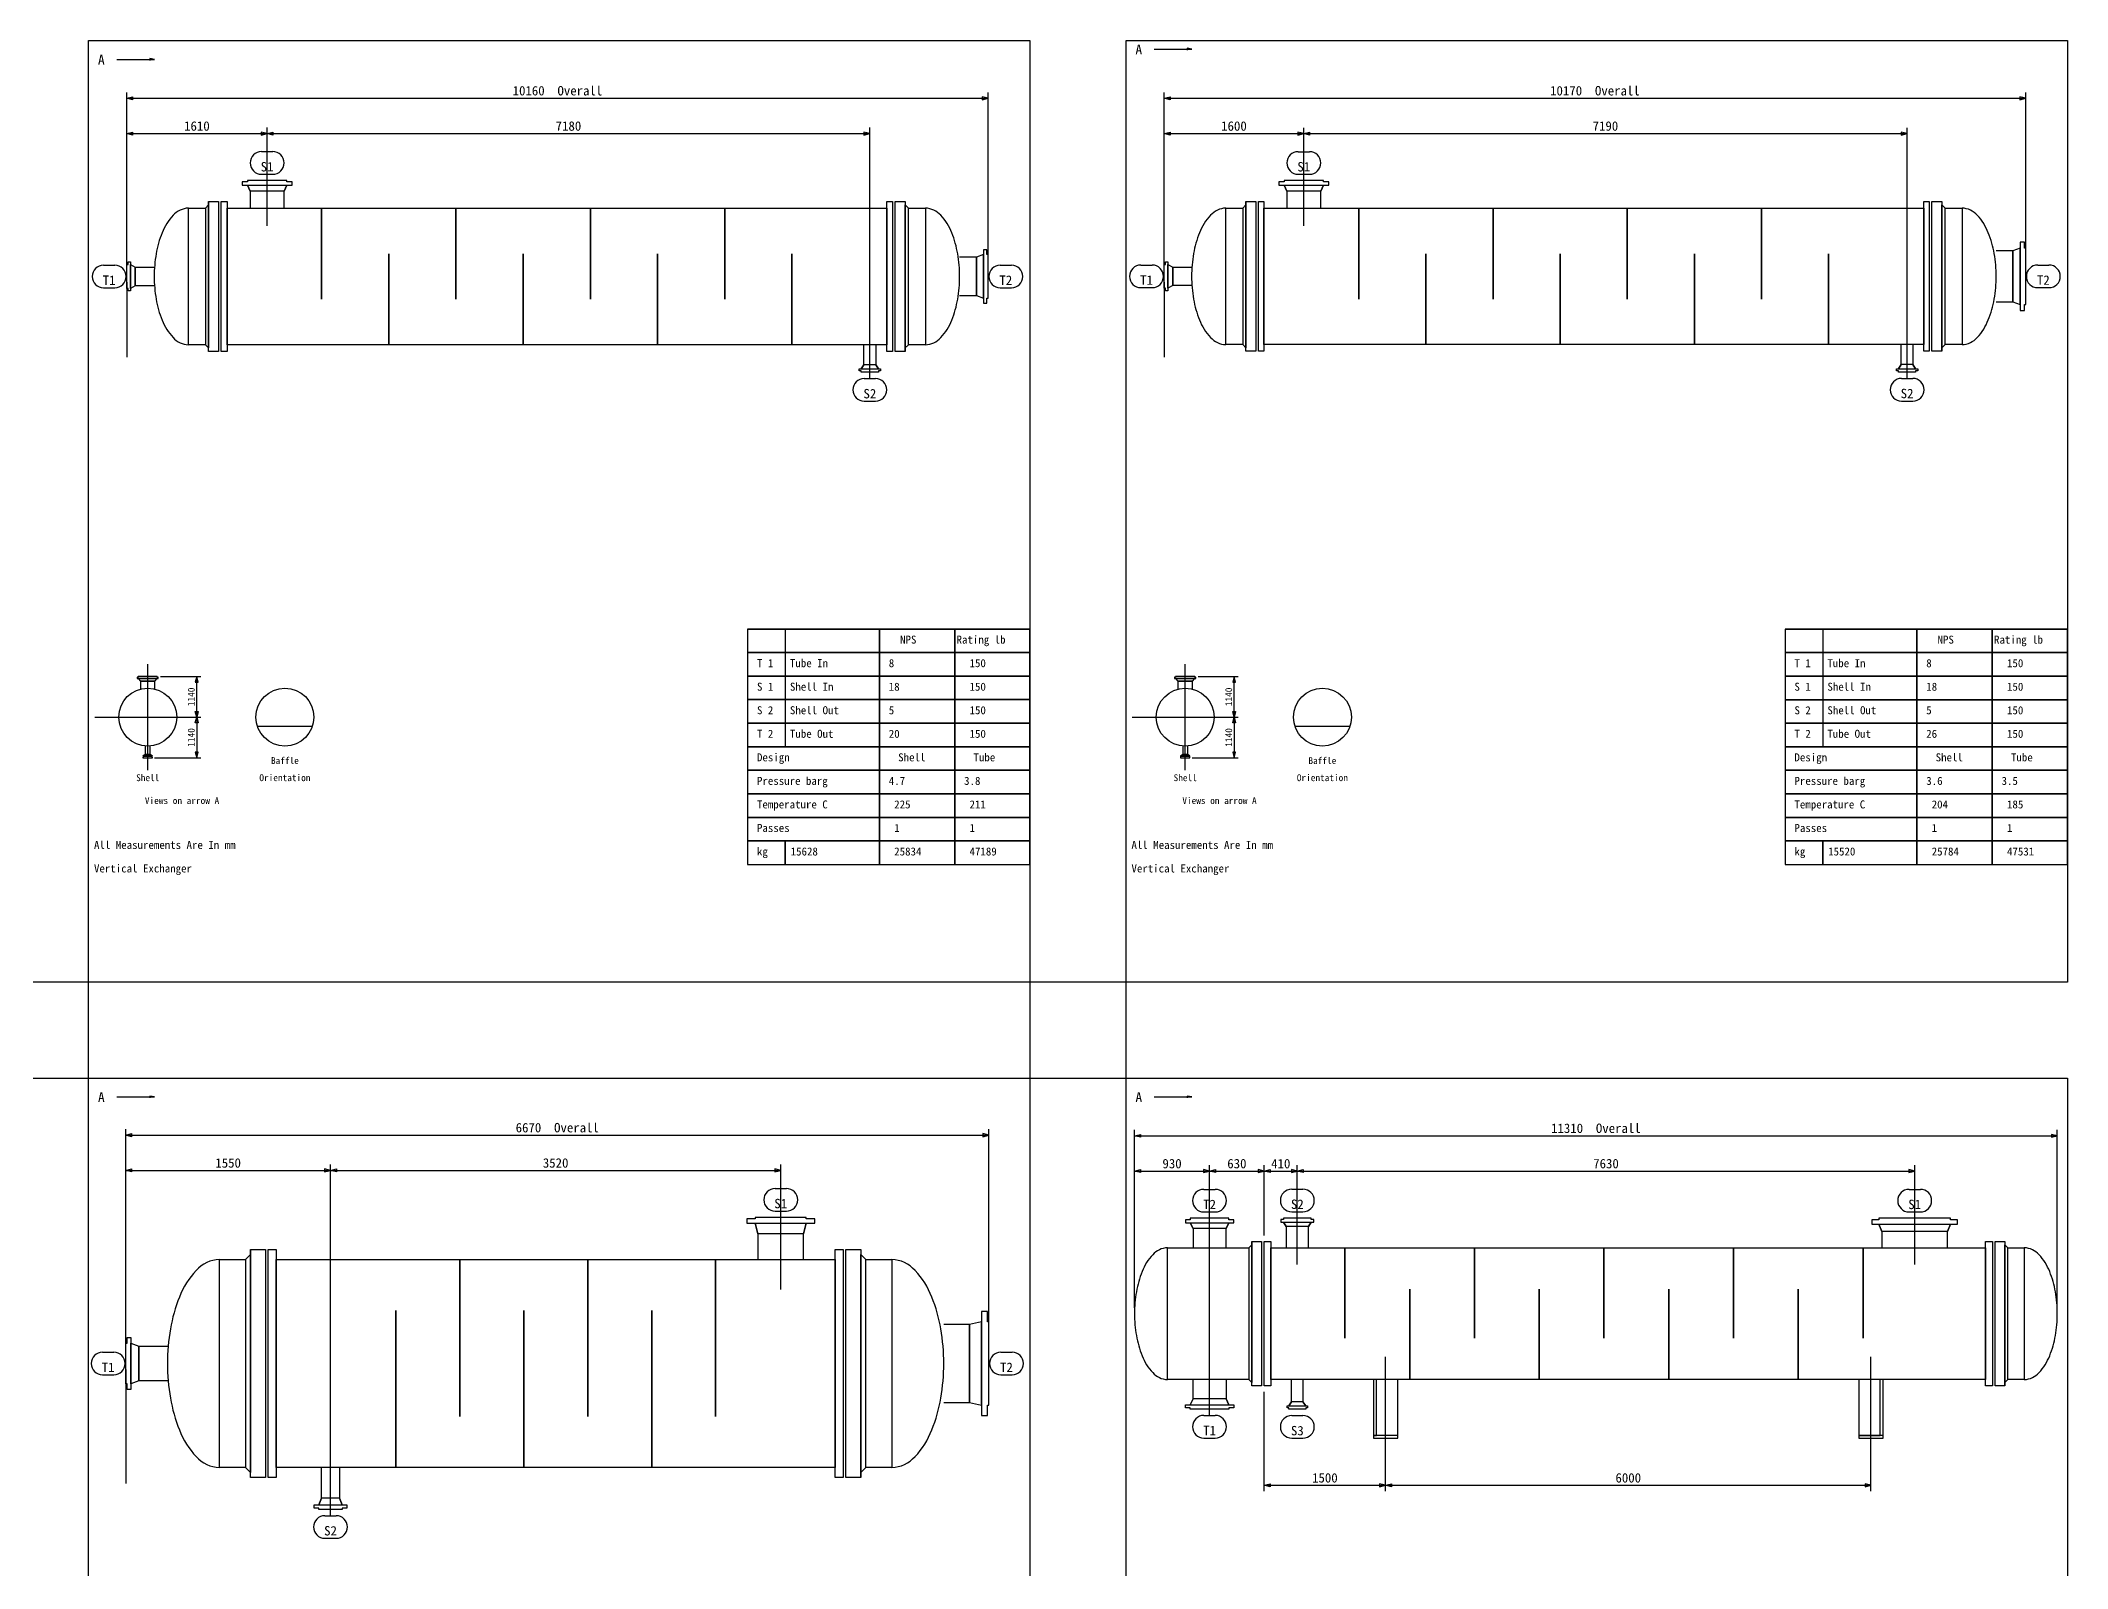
# Model space of a CAD drawing. Header units: millimetres. Extents: x -3006 to 2296, y -71 to 9552.
# Drawn here: x 185 to 2296, y 7961 to 9552 of the extents above; entities that cross this region are included whole.
import ezdxf
from ezdxf.enums import TextEntityAlignment as Align

# ---------------------------------------------------------------- set-up
doc = ezdxf.new("R2010")
doc.units = ezdxf.units.MM
for name, color, linetype in [('1', 7, 'Continuous'), ('11', 7, 'Continuous'), ('12', 7, 'Continuous'), ('2', 7, 'Continuous'), ('7', 7, 'Continuous'), ('8', 7, 'Continuous')]:
    doc.layers.add(name, color=color, linetype=linetype)

msp = doc.modelspace()

# ---------------------------------------------------------------- linework, layer by layer
at = {"color": 1}
for points in [[(135.173, 8471.933), (235.173, 8471.933), (235.173, 8571.933), (135.173, 8571.933)], [(1215.566, 8471.933), (1315.566, 8471.933), (1315.566, 8571.933), (1215.566, 8571.933)]]:
    msp.add_lwpolyline(points, close=True, dxfattribs=at)
at = {"layer": '1'}
for p, q in [((1344.977, 9543.279), (1384.193, 9543.279)), ((264.585, 9532.7), (303.801, 9532.7)), ((274.959, 9312.83), (274.959, 9498.38)), ((1172.02, 9312.83), (1172.02, 9498.38)), ((1355.309, 9312.918), (1355.309, 9498.357)), ((2252.458, 9312.918), (2252.458, 9498.357)), ((274.959, 9390.827), (274.959, 9461.62)), ((421.074, 9359.465), (421.074, 9461.62)), ((1048.815, 9200.804), (1048.815, 9461.62)), ((1355.309, 9390.832), (1355.309, 9461.601)), ((1500.656, 9359.503), (1500.656, 9461.601)), ((2128.949, 9200.999), (2128.949, 9461.601)), ((415.191, 9436.62), (426.956, 9436.62)), ((1494.773, 9436.601), (1506.538, 9436.601)), ((415.191, 9413.091), (426.956, 9413.091)), ((1494.773, 9413.072), (1506.538, 9413.072)), ((250.695, 9318.467), (262.459, 9318.467)), ((1184.52, 9318.467), (1196.285, 9318.467)), ((1331.044, 9318.555), (1342.809, 9318.555)), ((2264.958, 9318.555), (2276.723, 9318.555)), ((250.695, 9294.938), (262.459, 9294.938)), ((274.959, 9300.575), (274.959, 9222.577)), ((1184.52, 9294.938), (1196.285, 9294.938)), ((1331.044, 9295.026), (1342.809, 9295.026)), ((1355.309, 9300.663), (1355.309, 9222.748)), ((2264.958, 9295.026), (2276.723, 9295.026)), ((1042.933, 9200.314), (1054.697, 9200.314)), ((2123.066, 9200.509), (2134.831, 9200.509)), ((1042.933, 9176.785), (1054.697, 9176.785)), ((2123.066, 9176.979), (2134.831, 9176.979)), ((296.798, 8792.669), (296.798, 8902.983)), ((310.238, 8890.098), (351.955, 8890.098)), ((1377.19, 8792.651), (1377.19, 8902.965)), ((1390.63, 8890.08), (1432.347, 8890.08)), ((241.641, 8847.826), (351.955, 8847.826)), ((1322.033, 8847.808), (1432.347, 8847.808)), ((303.884, 8805.554), (351.955, 8805.554)), ((1384.276, 8805.537), (1432.347, 8805.537)), ((264.585, 8452.345), (303.801, 8452.345)), ((1344.977, 8452.355), (1384.193, 8452.355)), ((273.931, 8180.919), (273.931, 8418.659)), ((1172.679, 8180.919), (1172.679, 8418.659)), ((1324.418, 8232.815), (1324.418, 8418.035)), ((2285.335, 8232.815), (2285.335, 8418.035)), ((273.931, 8299.723), (273.931, 8381.906)), ((487.164, 8016.698), (487.164, 8381.906)), ((955.984, 8251.953), (955.984, 8381.906)), ((1402.569, 8121.163), (1402.569, 8381.231)), ((1459.476, 8308.016), (1459.476, 8381.231)), ((1493.957, 8277.778), (1493.957, 8381.231)), ((2136.873, 8277.778), (2136.873, 8381.231)), ((950.101, 8357.039), (961.866, 8357.039)), ((1396.687, 8356.147), (1408.452, 8356.147)), ((1488.074, 8356.315), (1499.839, 8356.315)), ((2130.99, 8356.147), (2142.755, 8356.147)), ((950.101, 8333.51), (961.866, 8333.51)), ((1396.687, 8332.617), (1408.452, 8332.617)), ((1488.074, 8332.786), (1499.839, 8332.786)), ((2130.99, 8332.617), (2142.755, 8332.617)), ((249.666, 8186.557), (261.431, 8186.557)), ((1185.179, 8186.557), (1196.944, 8186.557)), ((1585.85, 8041.794), (1585.85, 8181.724)), ((2091.348, 8041.794), (2091.348, 8181.724)), ((249.666, 8163.027), (261.431, 8163.027)), ((273.931, 8168.664), (273.931, 8049.861)), ((1185.179, 8163.027), (1196.944, 8163.027)), ((1459.476, 8041.794), (1459.476, 8145.359)), ((1396.687, 8120.757), (1408.452, 8120.757)), ((1488.074, 8120.589), (1499.839, 8120.589)), ((1396.687, 8097.228), (1408.452, 8097.228)), ((1488.074, 8097.059), (1499.839, 8097.059)), ((481.282, 8016.341), (493.046, 8016.341)), ((481.282, 7992.811), (493.046, 7992.811))]:
    msp.add_line(p, q, dxfattribs=at)
for points in [[(1384.193, 9543.279), (1379.291, 9544.259), (1379.291, 9542.298)], [(303.801, 9532.7), (298.899, 9533.68), (298.899, 9531.719)], [(274.959, 9492.253), (281.08, 9493.827), (281.08, 9490.679), (274.959, 9492.253), (1172.02, 9492.253), (1165.899, 9493.827), (1165.899, 9490.679), (1172.02, 9492.253)], [(1355.309, 9492.23), (1361.423, 9493.802), (1361.423, 9490.657), (1355.309, 9492.23), (2252.458, 9492.23), (2246.344, 9493.802), (2246.344, 9490.657), (2252.458, 9492.23)], [(274.959, 9455.527), (281.08, 9457.014), (281.08, 9453.954), (274.959, 9455.527), (421.074, 9455.527), (414.953, 9457.014), (414.953, 9453.954), (421.074, 9455.527)], [(421.074, 9455.527), (427.195, 9457.014), (427.195, 9453.954), (421.074, 9455.527), (1048.815, 9455.527), (1042.694, 9457.014), (1042.694, 9453.954), (1048.815, 9455.527)], [(1355.309, 9455.456), (1361.423, 9457.028), (1361.423, 9453.971), (1355.309, 9455.456), (1500.656, 9455.456), (1494.541, 9457.028), (1494.541, 9453.971), (1500.656, 9455.456)], [(1500.656, 9455.456), (1506.77, 9457.028), (1506.77, 9453.971), (1500.656, 9455.456), (2128.949, 9455.456), (2122.834, 9457.028), (2122.834, 9453.971), (2128.949, 9455.456)], [(347.776, 8847.826), (346.294, 8853.753), (349.258, 8853.753), (347.776, 8847.826), (347.776, 8890.06), (346.294, 8884.133), (349.258, 8884.133), (347.776, 8890.06)], [(1428.168, 8847.808), (1426.686, 8853.736), (1429.65, 8853.736), (1428.168, 8847.808), (1428.168, 8890.043), (1426.686, 8884.115), (1429.65, 8884.115), (1428.168, 8890.043)], [(347.776, 8847.826), (349.258, 8841.898), (346.294, 8841.898), (347.776, 8847.826), (347.776, 8805.591), (349.258, 8811.519), (346.294, 8811.519), (347.776, 8805.591)], [(1428.168, 8847.808), (1429.65, 8841.881), (1426.686, 8841.881), (1428.168, 8847.808), (1428.168, 8805.574), (1429.65, 8811.501), (1426.686, 8811.501), (1428.168, 8805.574)], [(303.801, 8452.345), (298.899, 8453.325), (298.899, 8451.365)], [(1384.193, 8452.355), (1379.291, 8453.335), (1379.291, 8451.374)], [(273.931, 8412.531), (280.058, 8414.13), (280.058, 8410.933), (273.931, 8412.531), (1172.679, 8412.531), (1166.553, 8414.13), (1166.553, 8410.933), (1172.679, 8412.531)], [(1324.418, 8411.907), (1330.572, 8413.425), (1330.572, 8410.39), (1324.418, 8411.907), (2285.335, 8411.907), (2279.181, 8413.425), (2279.181, 8410.39), (2285.335, 8411.907)], [(273.931, 8375.772), (280.058, 8377.37), (280.058, 8374.307), (273.931, 8375.772), (487.164, 8375.772), (481.037, 8377.37), (481.037, 8374.307), (487.164, 8375.772)], [(487.164, 8375.772), (493.291, 8377.37), (493.291, 8374.307), (487.164, 8375.772), (955.984, 8375.772), (949.857, 8377.37), (949.857, 8374.307), (955.984, 8375.772)], [(1324.418, 8375.066), (1330.572, 8376.667), (1330.572, 8373.548), (1324.418, 8375.066), (1402.569, 8375.066), (1396.415, 8376.667), (1396.415, 8373.548), (1402.569, 8375.066)], [(1402.569, 8375.066), (1408.723, 8376.667), (1408.723, 8373.548), (1402.569, 8375.066), (1459.476, 8375.066), (1453.321, 8376.667), (1453.321, 8373.548), (1459.476, 8375.066)], [(1459.476, 8375.066), (1465.63, 8376.667), (1465.63, 8373.548), (1459.476, 8375.066), (1493.957, 8375.066), (1487.802, 8376.667), (1487.802, 8373.548), (1493.957, 8375.066)], [(1493.957, 8375.066), (1500.111, 8376.667), (1500.111, 8373.548), (1493.957, 8375.066), (2136.873, 8375.066), (2130.718, 8376.667), (2130.718, 8373.548), (2136.873, 8375.066)], [(1459.476, 8047.959), (1465.63, 8049.476), (1465.63, 8046.357), (1459.476, 8047.959), (1585.85, 8047.959), (1579.696, 8049.476), (1579.696, 8046.357), (1585.85, 8047.959)], [(1585.85, 8047.959), (1592.004, 8049.476), (1592.004, 8046.357), (1585.85, 8047.959), (2091.348, 8047.959), (2085.193, 8049.476), (2085.193, 8046.357), (2091.348, 8047.959)]]:
    msp.add_lwpolyline(points, dxfattribs=at)
for centre, start, end in [((415.191, 9424.855), 90, 270), ((426.956, 9424.855), 270, 90), ((1494.773, 9424.836), 90, 270), ((1506.538, 9424.836), 270, 90), ((250.695, 9306.702), 90, 270), ((262.459, 9306.702), 270, 90), ((1184.52, 9306.702), 90, 270), ((1196.285, 9306.702), 270, 90), ((1331.044, 9306.79), 90, 270), ((1342.809, 9306.79), 270, 90), ((2264.958, 9306.79), 90, 270), ((2276.723, 9306.79), 270, 90), ((1042.933, 9188.549), 90, 270), ((1054.697, 9188.549), 270, 90), ((2123.066, 9188.744), 90, 270), ((2134.831, 9188.744), 270, 90), ((950.101, 8345.274), 90, 270), ((961.866, 8345.274), 270, 90), ((1396.687, 8344.382), 90, 270), ((1408.452, 8344.382), 270, 90), ((1488.074, 8344.551), 90, 270), ((1499.839, 8344.551), 270, 90), ((2130.99, 8344.382), 90, 270), ((2142.755, 8344.382), 270, 90), ((249.666, 8174.792), 90, 270), ((261.431, 8174.792), 270, 90), ((1185.179, 8174.792), 90, 270), ((1196.944, 8174.792), 270, 90), ((1396.687, 8108.993), 90, 270), ((1408.452, 8108.993), 270, 90), ((1488.074, 8108.824), 90, 270), ((1499.839, 8108.824), 270, 90), ((481.282, 8004.576), 90, 270), ((493.046, 8004.576), 270, 90)]:
    msp.add_arc(centre, 11.765, start, end, dxfattribs=at)
at = {"layer": '11'}
for points in [[(235.173, 9552.325), (1215.566, 9552.325), (1215.566, 8571.933), (235.173, 8571.933), (235.173, 9552.325)], [(1315.566, 9552.325), (2295.958, 9552.325), (2295.958, 8571.933), (1315.566, 8571.933), (1315.566, 9552.325)], [(921.448, 8939.562), (1215.566, 8939.562), (921.448, 8939.562), (921.448, 8915.053), (1215.566, 8915.053), (921.448, 8915.053), (921.448, 8890.543), (1215.566, 8890.543), (921.448, 8890.543), (921.448, 8866.033), (1215.566, 8866.033), (921.448, 8866.033), (921.448, 8841.523), (1215.566, 8841.523), (921.448, 8841.523), (921.448, 8817.013), (1215.566, 8817.013), (921.448, 8817.013), (921.448, 8792.504), (1215.566, 8792.504), (921.448, 8792.504), (921.448, 8767.994), (1215.566, 8767.994), (921.448, 8767.994), (921.448, 8743.484), (1215.566, 8743.484), (921.448, 8743.484), (921.448, 8718.974), (1215.566, 8718.974), (921.448, 8718.974), (921.448, 8694.464), (960.664, 8694.464), (960.664, 8718.974), (960.664, 8694.464), (1058.703, 8694.464), (1058.703, 8939.562), (1058.703, 8694.464), (1137.134, 8694.464), (1137.134, 8939.562), (1137.134, 8694.464), (1215.566, 8694.464), (1215.566, 8939.562), (960.664, 8939.562), (960.664, 8817.013)], [(2001.84, 8939.545), (2295.958, 8939.545), (2001.84, 8939.545), (2001.84, 8915.035), (2295.958, 8915.035), (2001.84, 8915.035), (2001.84, 8890.525), (2295.958, 8890.525), (2001.84, 8890.525), (2001.84, 8866.016), (2295.958, 8866.016), (2001.84, 8866.016), (2001.84, 8841.506), (2295.958, 8841.506), (2001.84, 8841.506), (2001.84, 8816.996), (2295.958, 8816.996), (2001.84, 8816.996), (2001.84, 8792.486), (2295.958, 8792.486), (2001.84, 8792.486), (2001.84, 8767.976), (2295.958, 8767.976), (2001.84, 8767.976), (2001.84, 8743.467), (2295.958, 8743.467), (2001.84, 8743.467), (2001.84, 8718.957), (2295.958, 8718.957), (2001.84, 8718.957), (2001.84, 8694.447), (2041.056, 8694.447), (2041.056, 8718.957), (2041.056, 8694.447), (2139.095, 8694.447), (2139.095, 8939.545), (2139.095, 8694.447), (2217.526, 8694.447), (2217.526, 8939.545), (2217.526, 8694.447), (2295.958, 8694.447), (2295.958, 8939.545), (2041.056, 8939.545), (2041.056, 8816.996)], [(235.173, 8471.933), (1215.566, 8471.933), (1215.566, 7491.541), (235.173, 7491.541), (235.173, 8471.933)], [(1315.566, 8471.933), (2295.958, 8471.933), (2295.958, 7491.541), (1315.566, 7491.541), (1315.566, 8471.933)]]:
    msp.add_lwpolyline(points, dxfattribs=at)
at = {"layer": '2'}
for p, q in [((339.141, 9377.88), (339.141, 9377.88)), ((1106.701, 9377.88), (1106.701, 9377.88)), ((1419.422, 9377.891), (1419.422, 9377.891)), ((2186.161, 9377.891), (2186.161, 9377.891)), ((339.141, 9235.525), (339.141, 9235.525)), ((1106.701, 9235.525), (1106.701, 9235.525)), ((1419.422, 9235.689), (1419.422, 9235.689)), ((2186.161, 9235.689), (2186.161, 9235.689)), ((411.575, 8838.341), (467.735, 8838.341)), ((1491.967, 8838.324), (1548.127, 8838.324)), ((371.557, 8283.206), (371.557, 8283.206)), ((1071.59, 8283.206), (1071.59, 8283.206)), ((1358.73, 8295.312), (1358.73, 8295.312)), ((2251.023, 8295.312), (2251.023, 8295.312)), ((1358.73, 8158.062), (1358.73, 8158.062)), ((2251.023, 8158.062), (2251.023, 8158.062)), ((371.557, 8066.377), (371.557, 8066.377)), ((1071.59, 8066.377), (1071.59, 8066.377))]:
    msp.add_line(p, q, dxfattribs=at)
for points in [[(438.824, 9377.88), (438.824, 9395.368), (441.622, 9401.839), (447.131, 9401.839), (447.131, 9405.074), (441.622, 9405.074), (441.622, 9406.473), (400.525, 9406.473), (400.525, 9405.074), (395.016, 9405.074), (395.016, 9401.839), (400.525, 9401.839), (441.622, 9401.839), (438.824, 9395.368), (403.323, 9395.368), (400.525, 9401.839), (403.323, 9395.368), (403.323, 9377.88)], [(1518.387, 9377.891), (1518.387, 9395.361), (1521.182, 9401.825), (1526.685, 9401.825), (1526.685, 9405.057), (1521.182, 9405.057), (1521.182, 9406.454), (1480.129, 9406.454), (1480.129, 9405.057), (1474.626, 9405.057), (1474.626, 9401.825), (1480.129, 9401.825), (1521.182, 9401.825), (1518.387, 9395.361), (1482.924, 9395.361), (1480.129, 9401.825), (1482.924, 9395.361), (1482.924, 9377.891)], [(339.141, 9377.88), (356.892, 9377.88), (356.892, 9235.525), (339.141, 9235.525), (339.141, 9377.88)], [(356.892, 9377.88), (360.215, 9381.202), (360.215, 9384.7), (370.62, 9384.7), (370.62, 9228.705), (360.215, 9228.705), (360.215, 9384.7), (360.215, 9232.202), (356.892, 9235.525)], [(373.418, 9384.7), (379.452, 9384.7), (379.452, 9228.705), (373.418, 9228.705), (373.418, 9384.7)], [(379.452, 9377.88), (1066.391, 9377.88), (1066.391, 9235.525), (379.452, 9235.525), (379.452, 9377.88)], [(1066.391, 9384.7), (1072.424, 9384.7), (1072.424, 9228.705), (1066.391, 9228.705), (1066.391, 9384.7)], [(1088.951, 9235.525), (1085.628, 9232.202), (1085.628, 9228.705), (1075.222, 9228.705), (1075.222, 9384.7), (1085.628, 9384.7), (1085.628, 9228.705), (1085.628, 9381.202), (1088.951, 9377.88)], [(1088.951, 9377.88), (1106.701, 9377.88), (1106.701, 9235.525), (1088.951, 9235.525), (1088.951, 9377.88)], [(1419.422, 9377.891), (1437.154, 9377.891), (1437.154, 9235.689), (1419.422, 9235.689), (1419.422, 9377.891)], [(1437.154, 9377.891), (1440.473, 9381.211), (1440.473, 9384.704), (1450.867, 9384.704), (1450.867, 9228.876), (1440.473, 9228.876), (1440.473, 9384.704), (1440.473, 9232.37), (1437.154, 9235.689)], [(1453.662, 9384.704), (1459.078, 9384.704), (1459.078, 9228.876), (1453.662, 9228.876), (1453.662, 9384.704)], [(1459.078, 9377.891), (2146.506, 9377.891), (2146.506, 9235.689), (1459.078, 9235.689), (1459.078, 9377.891)], [(2146.506, 9384.704), (2151.921, 9384.704), (2151.921, 9228.876), (2146.506, 9228.876), (2146.506, 9384.704)], [(2168.43, 9235.689), (2165.111, 9232.37), (2165.111, 9228.876), (2154.716, 9228.876), (2154.716, 9384.704), (2165.111, 9384.704), (2165.111, 9228.876), (2165.111, 9381.211), (2168.43, 9377.891)], [(2168.43, 9377.891), (2186.161, 9377.891), (2186.161, 9235.689), (2168.43, 9235.689), (2168.43, 9377.891)], [(1142.29, 9286.766), (1159.778, 9286.766), (1167.123, 9283.968), (1167.123, 9278.896), (1170.621, 9278.896), (1170.621, 9283.968), (1172.02, 9283.968), (1172.02, 9329.437), (1170.621, 9329.437), (1170.621, 9334.509), (1167.123, 9334.509), (1167.123, 9329.437), (1167.123, 9283.968), (1167.123, 9329.437), (1159.778, 9326.639), (1159.778, 9286.766), (1159.778, 9326.639), (1142.29, 9326.639)], [(2221.712, 9280.149), (2239.182, 9280.149), (2246.868, 9277.354), (2246.868, 9271.327), (2251.061, 9271.327), (2251.061, 9277.354), (2252.458, 9277.354), (2252.458, 9336.226), (2251.061, 9336.226), (2251.061, 9342.253), (2246.868, 9342.253), (2246.868, 9336.226), (2246.868, 9277.354), (2246.868, 9336.226), (2239.182, 9333.431), (2239.182, 9280.149), (2239.182, 9333.431), (2221.712, 9333.431)], [(303.553, 9297.084), (283.878, 9297.084), (278.894, 9294.286), (278.894, 9291.662), (276.358, 9291.662), (276.358, 9294.286), (274.959, 9294.286), (274.959, 9319.119), (276.358, 9319.119), (276.358, 9321.742), (278.894, 9321.742), (278.894, 9319.119), (278.894, 9294.286), (278.894, 9319.119), (283.878, 9316.321), (283.878, 9297.084), (283.878, 9316.321), (303.553, 9316.321)], [(1383.872, 9297.182), (1364.218, 9297.182), (1359.239, 9294.387), (1359.239, 9291.766), (1356.706, 9291.766), (1356.706, 9294.387), (1355.309, 9294.387), (1355.309, 9319.194), (1356.706, 9319.194), (1356.706, 9321.814), (1359.239, 9321.814), (1359.239, 9319.194), (1359.239, 9294.387), (1359.239, 9319.194), (1364.218, 9316.398), (1364.218, 9297.182), (1364.218, 9316.398), (1383.872, 9316.398)], [(1054.936, 9235.525), (1054.936, 9214.714), (1057.734, 9210.429), (1059.92, 9210.429), (1059.92, 9208.331), (1057.734, 9208.331), (1057.734, 9206.932), (1039.896, 9206.932), (1039.896, 9208.331), (1037.71, 9208.331), (1037.71, 9210.429), (1039.896, 9210.429), (1057.734, 9210.429), (1054.936, 9214.714), (1042.694, 9214.714), (1039.896, 9210.429), (1042.694, 9214.714), (1042.694, 9235.525)], [(2135.063, 9235.689), (2135.063, 9214.9), (2137.858, 9210.62), (2140.042, 9210.62), (2140.042, 9208.524), (2137.858, 9208.524), (2137.858, 9207.126), (2120.039, 9207.126), (2120.039, 9208.524), (2117.855, 9208.524), (2117.855, 9210.62), (2120.039, 9210.62), (2137.858, 9210.62), (2135.063, 9214.9), (2122.834, 9214.9), (2120.039, 9210.62), (2122.834, 9214.9), (2122.834, 9235.689)], [(304.356, 8877.02), (304.356, 8885.392), (306.727, 8888.134), (307.838, 8888.134), (307.838, 8889.468), (306.727, 8889.468), (306.727, 8890.06), (286.869, 8890.06), (286.869, 8889.468), (285.758, 8889.468), (285.758, 8888.134), (286.869, 8888.134), (306.727, 8888.134), (286.869, 8888.134), (289.24, 8885.392), (304.356, 8885.392), (289.24, 8885.392), (289.24, 8877.02)], [(1384.748, 8877.002), (1384.748, 8885.375), (1387.119, 8888.117), (1388.231, 8888.117), (1388.231, 8889.45), (1387.119, 8889.45), (1387.119, 8890.043), (1367.261, 8890.043), (1367.261, 8889.45), (1366.15, 8889.45), (1366.15, 8888.117), (1367.261, 8888.117), (1387.119, 8888.117), (1367.261, 8888.117), (1369.632, 8885.375), (1384.748, 8885.375), (1369.632, 8885.375), (1369.632, 8877.002)], [(294.205, 8817.817), (294.205, 8808.851), (291.834, 8807.073), (292.056, 8807.073), (292.056, 8806.184), (291.834, 8806.184), (291.834, 8805.591), (301.763, 8805.591), (301.763, 8806.184), (301.54, 8806.184), (301.54, 8807.073), (301.763, 8807.073), (291.834, 8807.073), (301.763, 8807.073), (299.391, 8808.851), (294.205, 8808.851), (299.391, 8808.851), (299.391, 8817.817)], [(1374.597, 8817.799), (1374.597, 8808.834), (1372.226, 8807.056), (1372.448, 8807.056), (1372.448, 8806.166), (1372.226, 8806.166), (1372.226, 8805.574), (1382.155, 8805.574), (1382.155, 8806.166), (1381.932, 8806.166), (1381.932, 8807.056), (1382.155, 8807.056), (1372.226, 8807.056), (1382.155, 8807.056), (1379.784, 8808.834), (1374.597, 8808.834), (1379.784, 8808.834), (1379.784, 8817.799)], [(979.691, 8283.206), (979.691, 8309.844), (982.488, 8320.765), (991.411, 8320.765), (991.411, 8325.427), (982.488, 8325.427), (982.488, 8326.892), (929.479, 8326.892), (929.479, 8325.427), (920.556, 8325.427), (920.556, 8320.765), (929.479, 8320.765), (982.488, 8320.765), (979.691, 8309.844), (932.276, 8309.844), (929.479, 8320.765), (932.276, 8309.844), (932.276, 8283.206)], [(1419.683, 8295.312), (1419.683, 8315.377), (1422.634, 8321.447), (1427.692, 8321.447), (1427.692, 8324.566), (1422.634, 8324.566), (1422.634, 8326), (1382.504, 8326), (1382.504, 8324.566), (1377.446, 8324.566), (1377.446, 8321.447), (1382.504, 8321.447), (1422.634, 8321.447), (1419.683, 8315.377), (1385.455, 8315.377), (1382.504, 8321.447), (1385.455, 8315.377), (1385.455, 8295.312)], [(1505.422, 8295.312), (1505.422, 8317.485), (1508.373, 8322.121), (1511.071, 8322.121), (1511.071, 8324.651), (1508.373, 8324.651), (1508.373, 8326.168), (1479.54, 8326.168), (1479.54, 8324.651), (1476.843, 8324.651), (1476.843, 8322.121), (1479.54, 8322.121), (1508.373, 8322.121), (1505.422, 8317.485), (1482.491, 8317.485), (1479.54, 8322.121), (1482.491, 8317.485), (1482.491, 8295.312)], [(2171.101, 8295.312), (2171.101, 8312.173), (2174.052, 8319.929), (2181.555, 8319.929), (2181.555, 8324.566), (2174.052, 8324.566), (2174.052, 8326), (2099.694, 8326), (2099.694, 8324.566), (2092.191, 8324.566), (2092.191, 8319.929), (2099.694, 8319.929), (2174.052, 8319.929), (2171.101, 8312.173), (2102.645, 8312.173), (2099.694, 8319.929), (2102.645, 8312.173), (2102.645, 8295.312)], [(1443.289, 8295.312), (1446.492, 8298.516), (1446.492, 8301.888), (1456.525, 8301.888), (1456.525, 8151.487), (1446.492, 8151.487), (1446.492, 8301.888), (1446.492, 8154.859), (1443.289, 8158.062)], [(1459.476, 8301.888), (1466.473, 8301.888), (1466.473, 8151.487), (1459.476, 8151.487), (1459.476, 8301.888)], [(2210.725, 8301.888), (2217.722, 8301.888), (2217.722, 8151.487), (2210.725, 8151.487), (2210.725, 8301.888)], [(2233.909, 8158.062), (2230.705, 8154.859), (2230.705, 8151.487), (2220.673, 8151.487), (2220.673, 8301.888), (2230.705, 8301.888), (2230.705, 8151.487), (2230.705, 8298.516), (2233.909, 8295.312)], [(371.557, 8283.206), (398.594, 8283.206), (398.594, 8066.377), (371.557, 8066.377), (371.557, 8283.206)], [(398.594, 8283.206), (403.655, 8288.268), (403.655, 8293.595), (419.505, 8293.595), (419.505, 8055.989), (403.655, 8055.989), (403.655, 8293.595), (403.655, 8061.316), (398.594, 8066.377)], [(422.302, 8293.595), (430.426, 8293.595), (430.426, 8055.989), (422.302, 8055.989), (422.302, 8293.595)], [(430.426, 8283.206), (1012.721, 8283.206), (1012.721, 8066.377), (430.426, 8066.377), (430.426, 8283.206)], [(1012.721, 8293.595), (1020.846, 8293.595), (1020.846, 8055.989), (1012.721, 8055.989), (1012.721, 8293.595)], [(1044.553, 8066.377), (1039.492, 8061.316), (1039.492, 8055.989), (1023.643, 8055.989), (1023.643, 8293.595), (1039.492, 8293.595), (1039.492, 8055.989), (1039.492, 8288.268), (1044.553, 8283.206)], [(1044.553, 8283.206), (1071.59, 8283.206), (1071.59, 8066.377), (1044.553, 8066.377), (1044.553, 8283.206)], [(1358.73, 8295.312), (1443.289, 8295.312), (1443.289, 8158.062), (1358.73, 8158.062), (1358.73, 8295.312)], [(1466.473, 8295.312), (2210.725, 8295.312), (2210.725, 8158.062), (1466.473, 8158.062), (1466.473, 8295.312)], [(2233.909, 8295.312), (2251.023, 8295.312), (2251.023, 8158.062), (2233.909, 8158.062), (2233.909, 8295.312)], [(1125.797, 8134.17), (1152.435, 8134.17), (1164.955, 8131.373), (1164.955, 8120.718), (1171.348, 8120.718), (1171.348, 8131.373), (1172.679, 8131.373), (1172.679, 8218.211), (1171.348, 8218.211), (1171.348, 8228.866), (1164.955, 8228.866), (1164.955, 8218.211), (1164.955, 8131.373), (1164.955, 8218.211), (1152.435, 8215.414), (1152.435, 8134.17), (1152.435, 8215.414), (1125.797, 8215.414)], [(317.35, 8156.678), (287.383, 8156.678), (279.258, 8153.748), (279.258, 8147.755), (275.263, 8147.755), (275.263, 8153.748), (273.931, 8153.748), (273.931, 8195.835), (275.263, 8195.835), (275.263, 8201.829), (279.258, 8201.829), (279.258, 8195.835), (279.258, 8153.748), (279.258, 8195.835), (287.383, 8192.905), (287.383, 8156.678), (287.383, 8192.905), (317.35, 8192.905)], [(1419.683, 8158.062), (1419.683, 8137.998), (1422.634, 8131.928), (1427.692, 8131.928), (1427.692, 8128.808), (1422.634, 8128.808), (1422.634, 8127.375), (1382.504, 8127.375), (1382.504, 8128.808), (1377.446, 8128.808), (1377.446, 8131.928), (1382.504, 8131.928), (1422.634, 8131.928), (1419.683, 8137.998), (1385.455, 8137.998), (1382.504, 8131.928), (1385.455, 8137.998), (1385.455, 8158.062)], [(1499.858, 8158.062), (1499.858, 8134.794), (1502.809, 8130.747), (1504.663, 8130.747), (1504.663, 8128.724), (1502.809, 8128.724), (1502.809, 8127.206), (1485.105, 8127.206), (1485.105, 8128.724), (1483.25, 8128.724), (1483.25, 8130.747), (1485.105, 8130.747), (1502.809, 8130.747), (1499.858, 8134.794), (1488.055, 8134.794), (1485.105, 8130.747), (1488.055, 8134.794), (1488.055, 8158.062)], [(1598.496, 8096.941), (1598.496, 8158.062), (1573.204, 8158.062), (1573.204, 8096.941), (1598.496, 8096.941), (1598.496, 8099.976), (1573.204, 8099.976), (1576.239, 8099.976), (1576.239, 8158.062)], [(2103.993, 8096.941), (2103.993, 8158.062), (2078.702, 8158.062), (2078.702, 8096.941), (2103.993, 8096.941), (2103.993, 8099.976), (2078.702, 8099.976), (2100.958, 8099.976), (2100.958, 8158.062)], [(496.487, 8066.377), (496.487, 8034.679), (499.284, 8027.487), (504.079, 8027.487), (504.079, 8024.29), (499.284, 8024.29), (499.284, 8022.958), (475.044, 8022.958), (475.044, 8024.29), (470.249, 8024.29), (470.249, 8027.487), (475.044, 8027.487), (499.284, 8027.487), (496.487, 8034.679), (477.841, 8034.679), (475.044, 8027.487), (477.841, 8034.679), (477.841, 8066.377)]]:
    msp.add_lwpolyline(points, dxfattribs=at)
for points in [[(339.141, 9377.88, 0.1989124), (323.225, 9370.365, 0.09849141), (311.735, 9352.11, 0.05459569), (305.578, 9330.374, 0.04366094), (303.553, 9306.702, 0.04366094), (305.578, 9283.03, 0.05459569), (311.735, 9261.295, 0.09849141), (323.225, 9243.039, 0.1989124), (339.141, 9235.525, 0.1989124)], [(1106.701, 9235.525, 0.1989124), (1122.617, 9243.039, 0.09849141), (1134.107, 9261.295, 0.05459569), (1140.264, 9283.03, 0.04366094), (1142.29, 9306.702, 0.04366094), (1140.264, 9330.374, 0.05459569), (1134.107, 9352.11, 0.09849141), (1122.617, 9370.365, 0.1989124), (1106.701, 9377.88, 0.1989124)], [(1419.422, 9377.891, 0.1989124), (1403.523, 9370.385, 0.09849141), (1392.045, 9352.149, 0.05459569), (1385.895, 9330.437, 0.04366094), (1383.872, 9306.79, 0.04366094), (1385.895, 9283.143, 0.05459569), (1392.045, 9261.431, 0.09849141), (1403.523, 9243.195, 0.1989124), (1419.422, 9235.689, 0.1989124)], [(2186.161, 9235.689, 0.1989124), (2202.06, 9243.195, 0.09849141), (2213.538, 9261.431, 0.05459569), (2219.688, 9283.143, 0.04366094), (2221.712, 9306.79, 0.04366094), (2219.688, 9330.437, 0.05459569), (2213.538, 9352.149, 0.09849141), (2202.06, 9370.385, 0.1989124), (2186.161, 9377.891, 0.1989124)], [(371.557, 8283.206, 0.1989124), (347.315, 8271.761, 0.09849141), (329.814, 8243.955, 0.05459569), (320.436, 8210.848, 0.04366094), (317.35, 8174.792, 0.04366094), (320.436, 8138.736, 0.05459569), (329.814, 8105.629, 0.09849141), (347.315, 8077.823, 0.1989124), (371.557, 8066.377, 0.1989124)], [(1071.59, 8066.377, 0.1989124), (1095.832, 8077.823, 0.09849141), (1113.334, 8105.629, 0.05459569), (1122.712, 8138.736, 0.04366094), (1125.797, 8174.792, 0.04366094), (1122.712, 8210.848, 0.05459569), (1113.334, 8243.955, 0.09849141), (1095.832, 8271.761, 0.1989124), (1071.59, 8283.206, 0.1989124)], [(1358.73, 8295.312, 0.1989124), (1343.385, 8288.067, 0.09849141), (1332.307, 8270.467, 0.05459569), (1326.371, 8249.511, 0.04366094), (1324.418, 8226.687, 0.04366094), (1326.371, 8203.864, 0.05459569), (1332.307, 8182.908, 0.09849141), (1343.385, 8165.307, 0.1989124), (1358.73, 8158.062, 0.1989124)], [(2251.023, 8158.062, 0.1989124), (2266.368, 8165.307, 0.09849141), (2277.446, 8182.908, 0.05459569), (2283.382, 8203.864, 0.04366094), (2285.335, 8226.687, 0.04366094), (2283.382, 8249.511, 0.05459569), (2277.446, 8270.467, 0.09849141), (2266.368, 8288.067, 0.1989124), (2251.023, 8295.312, 0.1989124)]]:
    msp.add_lwpolyline(points, format="xyb", dxfattribs=at)
for centre in [(296.798, 8847.826), (439.655, 8847.826), (1377.19, 8847.808), (1520.047, 8847.808)]:
    msp.add_circle(centre, 30.157, dxfattribs=at)
at = {"layer": '7'}
for points in [[(477.911, 9377.88), (477.911, 9377.88), (477.911, 9283.093), (477.911, 9283.093), (477.911, 9377.88)], [(617.817, 9377.88), (617.817, 9377.88), (617.817, 9283.093), (617.817, 9283.093), (617.817, 9377.88)], [(757.723, 9377.88), (757.723, 9377.88), (757.723, 9283.093), (757.723, 9283.093), (757.723, 9377.88)], [(897.629, 9377.88), (897.629, 9377.88), (897.629, 9283.093), (897.629, 9283.093), (897.629, 9377.88)], [(1558.043, 9377.891), (1558.043, 9377.891), (1558.043, 9283.206), (1558.043, 9283.206), (1558.043, 9377.891)], [(1697.8, 9377.891), (1697.8, 9377.891), (1697.8, 9283.206), (1697.8, 9283.206), (1697.8, 9377.891)], [(1837.556, 9377.891), (1837.556, 9377.891), (1837.556, 9283.206), (1837.556, 9283.206), (1837.556, 9377.891)], [(1977.313, 9377.891), (1977.313, 9377.891), (1977.313, 9283.206), (1977.313, 9283.206), (1977.313, 9377.891)], [(1543.528, 8295.312), (1543.528, 8295.312), (1543.528, 8201.227), (1543.528, 8201.227), (1543.528, 8295.312)], [(1678.418, 8295.312), (1678.418, 8295.312), (1678.418, 8201.227), (1678.418, 8201.227), (1678.418, 8295.312)], [(1813.307, 8295.312), (1813.307, 8295.312), (1813.307, 8201.227), (1813.307, 8201.227), (1813.307, 8295.312)], [(1948.196, 8295.312), (1948.196, 8295.312), (1948.196, 8201.227), (1948.196, 8201.227), (1948.196, 8295.312)], [(2083.086, 8295.312), (2083.086, 8295.312), (2083.086, 8201.227), (2083.086, 8201.227), (2083.086, 8295.312)], [(555.223, 8066.377), (555.223, 8066.377), (555.223, 8229.931), (555.223, 8229.931), (555.223, 8066.377)], [(688.41, 8066.377), (688.41, 8066.377), (688.41, 8229.931), (688.41, 8229.931), (688.41, 8066.377)], [(821.597, 8066.377), (821.597, 8066.377), (821.597, 8229.931), (821.597, 8229.931), (821.597, 8066.377)]]:
    msp.add_lwpolyline(points, dxfattribs=at)
at = {"layer": '8'}
for points in [[(547.864, 9330.311), (547.864, 9330.311), (547.864, 9235.525), (547.864, 9235.525), (547.864, 9330.311)], [(687.77, 9330.311), (687.77, 9330.311), (687.77, 9235.525), (687.77, 9235.525), (687.77, 9330.311)], [(827.676, 9330.311), (827.676, 9330.311), (827.676, 9235.525), (827.676, 9235.525), (827.676, 9330.311)], [(967.582, 9330.311), (967.582, 9330.311), (967.582, 9235.525), (967.582, 9235.525), (967.582, 9330.311)], [(1627.921, 9330.374), (1627.921, 9330.374), (1627.921, 9235.689), (1627.921, 9235.689), (1627.921, 9330.374)], [(1767.678, 9330.374), (1767.678, 9330.374), (1767.678, 9235.689), (1767.678, 9235.689), (1767.678, 9330.374)], [(1907.435, 9330.374), (1907.435, 9330.374), (1907.435, 9235.689), (1907.435, 9235.689), (1907.435, 9330.374)], [(2047.191, 9330.374), (2047.191, 9330.374), (2047.191, 9235.689), (2047.191, 9235.689), (2047.191, 9330.374)], [(621.816, 8119.652), (621.816, 8119.652), (621.816, 8283.206), (621.816, 8283.206), (621.816, 8119.652)], [(755.004, 8119.652), (755.004, 8119.652), (755.004, 8283.206), (755.004, 8283.206), (755.004, 8119.652)], [(888.191, 8119.652), (888.191, 8119.652), (888.191, 8283.206), (888.191, 8283.206), (888.191, 8119.652)], [(1610.973, 8252.148), (1610.973, 8252.148), (1610.973, 8158.062), (1610.973, 8158.062), (1610.973, 8252.148)], [(1745.862, 8252.148), (1745.862, 8252.148), (1745.862, 8158.062), (1745.862, 8158.062), (1745.862, 8252.148)], [(1880.752, 8252.148), (1880.752, 8252.148), (1880.752, 8158.062), (1880.752, 8158.062), (1880.752, 8252.148)], [(2015.641, 8252.148), (2015.641, 8252.148), (2015.641, 8158.062), (2015.641, 8158.062), (2015.641, 8252.148)]]:
    msp.add_lwpolyline(points, dxfattribs=at)

# ---------------------------------------------------------------- texts
at = {"layer": '1'}
for p in [(1325.369, 9548.181), (244.977, 9537.602), (244.977, 8457.247), (1325.369, 8457.257)]:
    msp.add_text('A', height=10.294, dxfattribs=at).set_placement(p, align=Align.TOP_LEFT)
for s, height, p in [('10160  Overall', 9.80392, (723.49, 9492.253)), ('10170  Overall', 9.80392, (1803.884, 9492.23)), ('1610', 9.8039, (348.016, 9455.492)), ('7180', 9.8039, (734.944, 9455.492)), ('1600', 9.8039, (1427.982, 9455.474)), ('7190', 9.8039, (1814.802, 9455.474)), ('S1', 9.8039, (421.074, 9413.091)), ('S1', 9.8039, (1500.656, 9413.072)), ('T1', 9.8039, (256.577, 9294.938)), ('T2', 9.8039, (1190.402, 9294.938)), ('T1', 9.8039, (1336.926, 9295.026)), ('T2', 9.8039, (2270.841, 9295.026)), ('S2', 9.8039, (1048.815, 9176.785)), ('S2', 9.8039, (2128.949, 9176.979)), ('6670  Overall', 9.80392, (723.305, 8412.531)), ('11310  Overall', 9.80392, (1804.876, 8411.907)), ('1550', 9.8039, (380.547, 8375.778)), ('3520', 9.8039, (721.574, 8375.778)), ('930', 9.8039, (1363.493, 8375.103)), ('630', 9.8039, (1431.022, 8375.103)), ('410', 9.8039, (1476.716, 8375.103)), ('7630', 9.8039, (1815.415, 8375.103)), ('S1', 9.8039, (955.984, 8333.51)), ('T2', 9.8039, (1402.569, 8332.617)), ('S2', 9.8039, (1493.957, 8332.786)), ('S1', 9.8039, (2136.873, 8332.617)), ('T1', 9.8039, (255.549, 8163.027)), ('T2', 9.8039, (1191.062, 8163.027)), ('T1', 9.8039, (1402.569, 8097.228)), ('S3', 9.8039, (1493.957, 8097.059)), ('1500', 9.8039, (1522.663, 8047.921)), ('6000', 9.8039, (1838.599, 8047.921)), ('S2', 9.8039, (487.164, 7992.811))]:
    msp.add_text(s, height=height, dxfattribs=at).set_placement(p, align=Align.BOTTOM_CENTER)
for p in [(347.789, 8868.962), (1428.181, 8868.944), (347.789, 8826.69), (1428.181, 8826.672)]:
    msp.add_text('1140', height=7.1132, rotation=90, dxfattribs=at).set_placement(p, align=Align.BOTTOM_CENTER)
for s, height, p in [('Baffle', 7.1132, (439.655, 8806.159)), ('Baffle', 7.1132, (1520.047, 8806.142)), ('Shell', 7.1132, (296.798, 8788.302)), ('Orientation', 7.11322, (439.655, 8788.302)), ('Shell', 7.1132, (1377.19, 8788.285)), ('Orientation', 7.11322, (1520.047, 8788.285)), ('Views on arrow A', 7.11322, (332.512, 8764.492)), ('Views on arrow A', 7.11322, (1412.905, 8764.475))]:
    msp.add_text(s, height=height, dxfattribs=at).set_placement(p, align=Align.TOP_CENTER)
at = {"layer": '12'}
for s, height, p in [('NPS', 8.3333, (1080.272, 8932.7)), ('Rating lb', 8.3333, (1139.095, 8932.7)), ('NPS', 8.3333, (2160.664, 8932.682)), ('Rating lb', 8.3333, (2219.487, 8932.682)), ('T 1', 8.3333, (931.252, 8908.19)), ('Tube In', 8.3333, (965.566, 8908.19)), ('8', 8.333, (1068.507, 8908.19)), (' 150', 8.3333, (1146.938, 8908.19)), ('T 1', 8.3333, (2011.644, 8908.172)), ('Tube In', 8.3333, (2045.958, 8908.172)), ('8', 8.333, (2148.899, 8908.172)), (' 150', 8.3333, (2227.33, 8908.172)), ('S 1', 8.3333, (931.252, 8883.68)), ('Shell In', 8.3333, (965.566, 8883.68)), ('18', 8.3333, (1068.507, 8883.68)), (' 150', 8.3333, (1146.938, 8883.68)), ('S 1', 8.3333, (2011.644, 8883.663)), ('Shell In', 8.3333, (2045.958, 8883.663)), ('18', 8.3333, (2148.899, 8883.663)), (' 150', 8.3333, (2227.33, 8883.663)), ('S 2', 8.3333, (931.252, 8859.17)), ('Shell Out', 8.3333, (965.566, 8859.17)), ('5', 8.333, (1068.507, 8859.17)), (' 150', 8.3333, (1146.938, 8859.17)), ('S 2', 8.3333, (2011.644, 8859.153)), ('Shell Out', 8.3333, (2045.958, 8859.153)), ('5', 8.333, (2148.899, 8859.153)), (' 150', 8.3333, (2227.33, 8859.153)), ('T 2', 8.3333, (931.252, 8834.66)), ('Tube Out', 8.3333, (965.566, 8834.66)), ('20', 8.3333, (1068.507, 8834.66)), (' 150', 8.3333, (1146.938, 8834.66)), ('T 2', 8.3333, (2011.644, 8834.643)), ('Tube Out', 8.3333, (2045.958, 8834.643)), ('26', 8.3333, (2148.899, 8834.643)), (' 150', 8.3333, (2227.33, 8834.643)), ('Design', 8.3333, (931.252, 8810.151)), ('Shell', 8.3333, (1078.311, 8810.151)), ('Tube', 8.3333, (1156.742, 8810.151)), ('Design', 8.3333, (2011.644, 8810.133)), ('Shell', 8.3333, (2158.703, 8810.133)), ('Tube', 8.3333, (2237.134, 8810.133)), ('Pressure barg', 8.33333, (931.252, 8785.641)), ('4.7', 8.3333, (1068.507, 8785.641)), ('3.8', 8.3333, (1146.938, 8785.641)), ('Pressure barg', 8.33333, (2011.644, 8785.623)), ('3.6', 8.3333, (2148.899, 8785.623)), ('3.5', 8.3333, (2227.33, 8785.623)), ('Temperature C', 8.33333, (931.252, 8761.131)), (' 225', 8.3333, (1068.507, 8761.131)), (' 211', 8.3333, (1146.938, 8761.131)), ('Temperature C', 8.33333, (2011.644, 8761.114)), (' 204', 8.3333, (2148.899, 8761.114)), (' 185', 8.3333, (2227.33, 8761.114)), (' All Measurements Are In mm', 8.33333, (235.173, 8718.974)), ('Passes', 8.3333, (931.252, 8736.621)), (' 1', 8.3333, (1068.507, 8736.621)), (' 1', 8.3333, (1146.938, 8736.621)), (' All Measurements Are In mm', 8.33333, (1315.566, 8718.957)), ('Passes', 8.3333, (2011.644, 8736.604)), (' 1', 8.3333, (2148.899, 8736.604)), (' 1', 8.3333, (2227.33, 8736.604)), ('kg', 8.3333, (931.252, 8712.111)), (' 15628', 8.3333, (960.664, 8712.111)), (' 25834', 8.3333, (1068.507, 8712.111)), (' 47189', 8.3333, (1146.938, 8712.111)), ('kg', 8.3333, (2011.644, 8712.094)), (' 15520', 8.3333, (2041.056, 8712.094)), (' 25784', 8.3333, (2148.899, 8712.094)), (' 47531', 8.3333, (2227.33, 8712.094)), (' Vertical Exchanger', 8.33333, (235.173, 8694.464)), (' Vertical Exchanger', 8.33333, (1315.566, 8694.447))]:
    msp.add_text(s, height=height, dxfattribs=at).set_placement(p, align=Align.TOP_LEFT)

doc.saveas('drawing.dxf')
